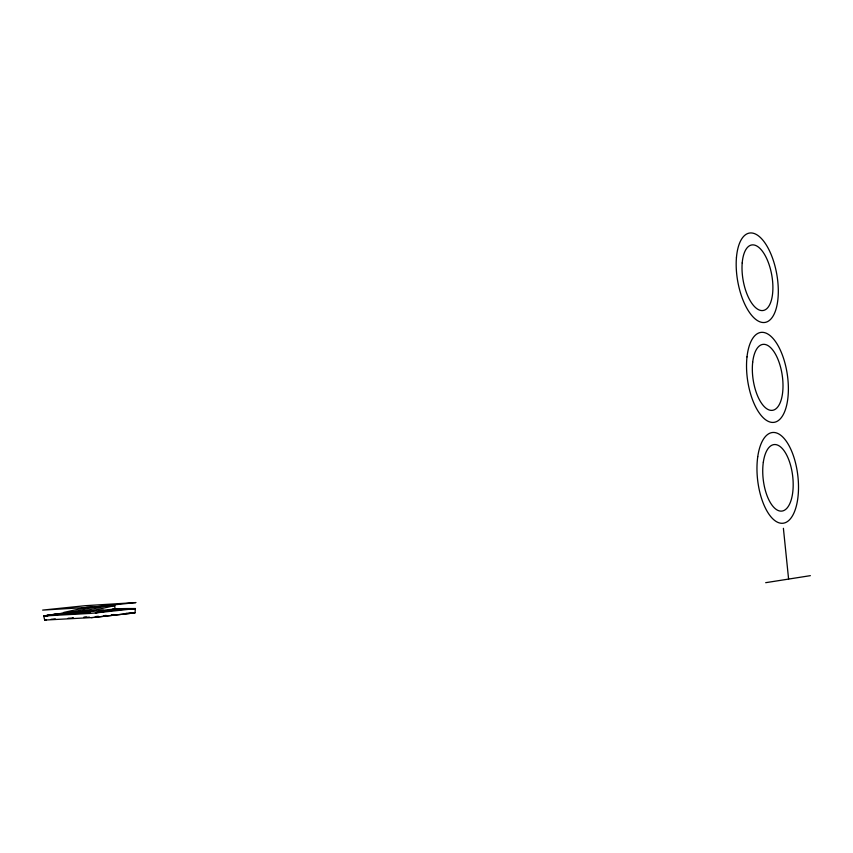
<?xml version="1.0" encoding="UTF-8"?>
<svg xmlns="http://www.w3.org/2000/svg" width="853" height="853" viewBox="0 0 853 853"><rect width="100%" height="100%" fill="white"/><g stroke="black" fill="none" stroke-linecap="round" stroke-linejoin="round"><path stroke-width="1.28" d="M93.83 617.412L134.987 612.849L135.414 608.552L134.678 608.584A1034.796 539.554 67.4 0 0 114.451 608.914M134.326 612.902L135.115 612.795M135.414 608.552L134.252 608.733A530.321 361.64 -72.2 0 0 95.355 612.966L90.429 613.392A1076.038 541.378 68.1 0 0 44.399 615.951L43.759 615.973L44.676 620.067L91.666 617.583M44.676 620.067L46.307 619.864M43.759 615.973L52.865 614.938M115.038 609.394L114.75 605.63L91.367 610.855L63.73 612.443L87.059 607.304L92.263 606.995M72.825 611.921L96.165 606.75L114.75 605.63M82.037 611.398L105.399 606.195M765.685 582.684L810.35 575.658M134.124 612.955L92.401 617.561M72.43 618.041L73.113 617.998M83.786 617.369L86.409 617.082M95.749 616.58L98.372 616.292M103.608 615.706L106.23 615.418M111.476 614.832L114.089 614.544M50.977 619.331L55.285 618.873M66.395 612.838L45.124 615.77A509.593 357.716 -70.6 0 1 64.668 613.019M91.175 617.647L92.678 617.519M112.361 609.159L115.006 608.999L91.42 611.537L63.783 613.115M115.326 609.085L134.678 608.584M98.617 610.449L103.298 610.183M118.834 609.49L125.434 609.106M126.02 613.307L133.91 612.87M68.069 618.276L73.262 617.998M83.647 617.455L89.49 617.145M783.395 528.316L788.598 579.08M98.756 611.473L95.355 612.966L134.252 608.733L122.352 608.914L98.756 611.473M55.605 614.171L44.399 615.951L90.429 613.392L89.714 612.241L55.605 614.171M135.755 602.581L92.838 607.08L42.65 610.098L85.375 605.683L135.755 602.581M736.427 257.798A45.358 19.843 80 0 0 764.81 322.455A45.358 19.843 80 0 0 770.462 252.946A45.358 19.843 80 0 0 736.427 257.798M742.206 262.937A33.256 14.544 80 0 0 762.913 310.535A33.256 14.544 80 0 0 767.22 259.728A33.256 14.544 80 0 0 742.206 262.937M757.741 456.792A45.667 20.216 83.3 0 0 782.873 523.252A45.667 20.216 83.3 0 0 792.629 453.604A45.667 20.216 83.3 0 0 757.741 456.792M763.328 462.177A33.48 14.821 83.3 0 0 781.636 511.107A33.48 14.821 83.3 0 0 788.94 460.204A33.48 14.821 83.3 0 0 763.328 462.177M747.004 356.895A45.433 20.056 81.6 0 0 773.799 422.374A45.433 20.056 81.6 0 0 781.529 352.875A45.433 20.056 81.6 0 0 747.004 356.895M752.698 362.152A33.32 14.704 81.6 0 0 772.232 410.357A33.32 14.704 81.6 0 0 778.053 359.561A33.32 14.704 81.6 0 0 752.698 362.152"/></g></svg>
